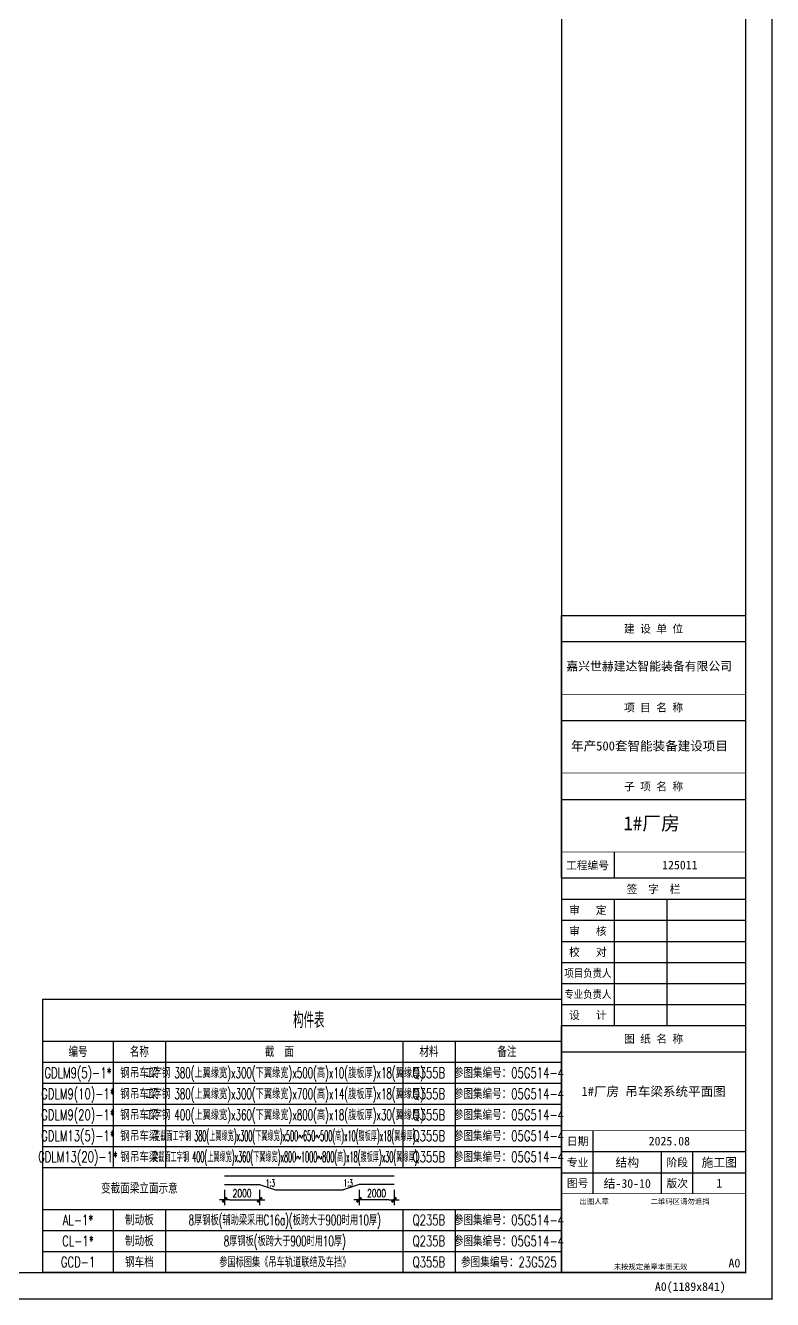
# Model space of a CAD drawing. Extents: x -1201378 to 2367219, y -619313 to 244905.
# Drawn here: x 1424595 to 1467219, y 118680 to 191377 of the extents above; entities that cross this region are included whole.
import ezdxf
from ezdxf.enums import TextEntityAlignment as Align

# ---------------------------------------------------------------- set-up
doc = ezdxf.new("R2010")
doc.units = 0
doc.header["$LTSCALE"] = 1000
doc.layers.get('0').update_dxf_attribs({"linetype": 'CONTINUOUS'})
doc.layers.get('Defpoints').update_dxf_attribs({"linetype": 'CONTINUOUS'})
for name, color, linetype in [('0-cxFrame', 155, 'CONTINUOUS'), ('TAB', 7, 'CONTINUOUS'), ('TEXT', 7, 'CONTINUOUS'), ('建-文字', 7, 'CONTINUOUS')]:
    doc.layers.add(name, color=color, linetype=linetype)
doc.layers.add('0-cxText', color=131, linetype='CONTINUOUS', lineweight=25)
doc.styles.add('cx_biaoti', font='')
doc.styles.add('cx_tuming', font='simhei.ttf')
doc.styles.add('cx_tuqian1', font='')
doc.styles.add('SS1', font='tj-romans1.shx', dxfattribs={"width": 0.7, "bigfont": 'tj-hztxt1.shx'})
doc.styles.add('TSSD_Norm', font='tj-romans1.shx', dxfattribs={"bigfont": 'tj-hztxt.shx'})
doc.styles.add('黑体', font='simhei.ttf', dxfattribs={"width": 0.8})
doc.styles.get('cx_biaoti').set_extended_font_data('SimSun')
doc.styles.get('cx_tuqian1').set_extended_font_data('SimSun')
doc.dimstyles.new('S-150-ARCHI', dxfattribs={"dimscale": 150, "dimtxt": 3, "dimasz": 2, "dimexe": 2, "dimexo": 2, "dimgap": 1, "dimtad": 1, "dimdec": 0, "dimzin": 0, "dimdsep": 46, "dimtxsty": 'SS1', "dimblk1": 'TT', "dimblk2": 'TT', "dimsah": 1, "dimcen": 1, "dimclrd": 256, "dimclre": 256, "dimclrt": 256, "dimadec": 0, "dimazin": 0, "dimtfac": 1, "dimtdec": 0, "dimtix": 1, "dimtmove": 2, "dimatfit": 0, "dimldrblk": 'TT', "dimfxl": 2, "dimtolj": 1, "dimtzin": 0, "dimarcsym": 0})

# ---------------------------------------------------------------- blocks, each defined once
blk = doc.blocks.new('zjcx_lan_qianzi(Dragon)')
for p, q in [((-7000, 4800), (0, 4800)), ((-5000, 4800), (-5000, 0)), ((-3000, 4800), (-3000, 0)), ((-7000, 4000), (0, 4000)), ((-7000, 3200), (0, 3200)), ((-7000, 2400), (0, 2400)), ((-7000, 1600), (0, 1600)), ((-7000, 800), (0, 800))]:
    blk.add_line(p, q)
at = {"const_width": 30}
blk.add_lwpolyline([(-7000, 5600), (0, 5600)], dxfattribs=at)
blk.add_lwpolyline([(-7000, 5600), (0, 5600), (0, 0), (-7000, 0)], close=True, dxfattribs=at)
at = {"style": 'cx_biaoti'}
for s, p in [('签  字  栏', (-3500, 5200)), ('审   定', (-6000, 4400)), ('审   核', (-6000, 3600)), ('校   对', (-6000, 2800)), ('设   计', (-6000, 400))]:
    blk.add_text(s, height=300, dxfattribs=at).set_placement(p, align=Align.MIDDLE)
at = {"style": 'cx_biaoti', "width": 0.85}
for s, p in [('项目负责人', (-6000, 2000)), ('专业负责人', (-6000, 1200))]:
    blk.add_text(s, height=300, dxfattribs=at).set_placement(p, align=Align.MIDDLE)
blk = doc.blocks.new('T-签字(Dragon)')
at = {"layer": '0-cxFrame'}
blk.add_blockref('zjcx_lan_qianzi(Dragon)', (0, 0), dxfattribs=at)
blk = doc.blocks.new('zjcx_lan_tuming(Dragon)')
for p, q in [((-7000, 8400), (0, 8400)), ((-5800, 3000), (-5800, 5400)), ((-7000, 4600), (0, 4600)), ((-3200, 3000), (-3200, 4600)), ((-2000, 3000), (-2000, 4600)), ((-7000, 3800), (0, 3800))]:
    blk.add_line(p, q)
at = {"const_width": 30}
for points in [[(-7000, 9400), (0, 9400)], [(-7000, 5400), (0, 5400)], [(-7000, 3000), (0, 3000)], [(-7000, 0), (0, 0)]]:
    blk.add_lwpolyline(points, dxfattribs=at)
blk.add_lwpolyline([(-7000, 9400), (0, 9400), (0, 0), (-7000, 0)], close=True)
at = {"style": 'cx_biaoti'}
for s, p in [('图 纸 名 称', (-3500, 8900)), ('日期', (-6388, 5000)), ('专业', (-6388, 4200)), ('阶段', (-2600, 4200)), ('图号', (-6388, 3400)), ('版次', (-2600, 3400))]:
    blk.add_text(s, height=300, dxfattribs=at).set_placement(p, align=Align.MIDDLE)
for s, p in [('出图人章', (-6316, 2607)), ('二维码区请勿遮挡', (-3609, 2607)), ('未按规定盖章本图无效', (-5013, 120))]:
    blk.add_text(s, height=200, dxfattribs=at).set_placement(p)
blk = doc.blocks.new('T-图签(Dragon)')
blk.add_blockref('zjcx_lan_tuming(Dragon)', (0, 0))
at = {"color": 3, "style": 'cx_biaoti'}
for s, p in [('2025.08', (-2900, 5000)), ('施工图', (-1000, 4200))]:
    blk.add_text(s, height=330, dxfattribs=at).set_placement(p, align=Align.MIDDLE)
blk = doc.blocks.new('zjcx_lan_xiangmu(Dragon)')
for p, q in [((-7000, 9000), (0, 9000)), ((-7000, 6000), (0, 6000)), ((-7000, 3000), (0, 3000)), ((-5000, 1000), (-5000, 0))]:
    blk.add_line(p, q)
at = {"const_width": 30}
for points in [[(-7000, 10000), (0, 10000)], [(-7000, 7000), (0, 7000)], [(-7000, 7000), (0, 7000)], [(-7000, 4000), (0, 4000)], [(-7000, 4000), (0, 4000)], [(-7000, 1000), (0, 1000)], [(-7000, 0), (0, 0)]]:
    blk.add_lwpolyline(points, dxfattribs=at)
blk.add_lwpolyline([(-7000, 10000), (0, 10000), (0, 0), (-7000, 0)], close=True)
at = {"style": 'cx_biaoti'}
for s, p in [('建 设 单 位', (-3500, 9500)), ('项 目 名 称', (-3500, 6500)), ('子 项 名 称', (-3500, 3500)), ('工程编号', (-6013, 500))]:
    blk.add_text(s, height=300, dxfattribs=at).set_placement(p, align=Align.MIDDLE)
blk = doc.blocks.new('T-项目(Dragon)')
blk.add_blockref('zjcx_lan_xiangmu(Dragon)', (0, 0))
at = {"color": 3, "style": 'cx_tuming'}
for s, height, p in [('嘉兴世赫建达智能装备有限公司', 330, (-6816, 7901)), ('年产500套智能装备建设项目 ', 350, (-6638, 4859))]:
    blk.add_text(s, height=height, dxfattribs=at).set_placement(p)
blk = doc.blocks.new('zjcx_T0(Dragon)')
at = {"layer": '0-cxFrame', "const_width": 50}
blk.add_lwpolyline([(0, 82100), (-7000, 82100), (-7000, 0), (0, 0)], close=True, dxfattribs=at)
at = {"layer": '0-cxFrame'}
for name, p in [('T-项目(Dragon)', (0, 15000)), ('T-签字(Dragon)', (0, 9400)), ('T-图签(Dragon)', (0, 0))]:
    blk.add_blockref(name, p, dxfattribs=at)
blk = doc.blocks.new('TK22.A0 L(Dragon)')
at = {"layer": '0-cxFrame', "color": 7, "const_width": 0.5}
blk.add_lwpolyline([(0, 0), (-1486, 0), (-1486, 841), (0, 841)], close=True, dxfattribs=at)
at = {"layer": '0-cxFrame', "const_width": 0.5}
for points in [[(-80, 10), (-1466, 10), (-1466, 831), (-80, 831)], [(-10, 10), (-80, 10), (-80, 831), (-10, 831)]]:
    blk.add_lwpolyline(points, close=True, dxfattribs=at)
at = {"layer": '0-cxFrame', "xscale": 0.009999999999999998, "yscale": 0.009999999999999998, "zscale": 0.009999999999999998}
blk.add_blockref('zjcx_T0(Dragon)', (-10, 10), dxfattribs=at)
at = {"style": '黑体', "flags": 4}
blk.add_attdef('图幅', text='', height=3.3, dxfattribs=at).set_placement((-40, 3), align=Align.RIGHT)
at = {"layer": '0-cxFrame', "style": '黑体'}
blk.add_text('(1189x841)', height=3.3, dxfattribs=at).set_placement((-40, 3))
at = {"layer": '0-cxText', "flags": 4}
for tag, height, style, p in [('建设单位', 3.5, 'cx_tuming', (-45, 240)), ('项目名称', 3.5, 'cx_tuming', (-45, 210)), ('子项名称', 3.5, 'cx_tuming', (-45, 180)), ('工程编号', 3.3, 'cx_tuqian1', (-35, 165)), ('图名1', 3.5, 'cx_tuming', (-45, 87)), ('图名2', 3.5, 'cx_tuming', (-45, 79)), ('图名3', 3.5, 'cx_tuming', (-45, 71)), ('出图日期', 3.3, 'cx_tuqian1', (-39, 60)), ('专业', 3.3, 'cx_tuqian1', (-55, 52)), ('图号', 3.3, 'cx_tuqian1', (-55, 44)), ('版次', 3.3, 'cx_tuqian1', (-20, 44))]:
    blk.add_attdef(tag, text='', height=height, dxfattribs=dict(at, style=style)).set_placement(p, align=Align.MIDDLE)
at = {"layer": 'Defpoints', "color": 6, "flags": 4}
for tag, height, style, p in [('tufu', 3.3, '黑体', (-12, 12)), ('dwfname', 4, 'cx_tuqian1', (-80, 3))]:
    blk.add_attdef(tag, text='', height=height, dxfattribs=dict(at, style=style)).set_placement(p, align=Align.RIGHT)
blk = doc.blocks.new('TT')
blk.add_line((-0.97, 0), (0.97, 0))
at = {"const_width": 0.45}
blk.add_lwpolyline([(-0.44, -0.44), (0.44, 0.44)], dxfattribs=at)
blk = doc.blocks.new('*D6339')
at = {"layer": 'Defpoints', "color": 0, "transparency": 16777216}
for p in [(803780, -285976), (805780, -285976), (805780, -286852)]:
    blk.add_point(p, dxfattribs=at)
at = {"layer": 'TEXT', "lineweight": -2, "transparency": 16777216}
for p, q in [((803780, -286276), (803780, -287152)), ((805780, -286276), (805780, -287152)), ((804080, -286852), (805480, -286852))]:
    blk.add_line(p, q, dxfattribs=at)
at = {"layer": 'TEXT', "lineweight": -2, "transparency": 16777216, "xscale": 300, "yscale": 300, "zscale": 300, "rotation": 180}
blk.add_blockref('TT', (803780, -286852), dxfattribs=at)
at = {"layer": 'TEXT', "lineweight": -2, "transparency": 16777216, "xscale": 300, "yscale": 300, "zscale": 300}
blk.add_blockref('TT', (805780, -286852), dxfattribs=at)
at = {"layer": 'TEXT', "transparency": 16777216, "insert": (804780, -286477), "char_height": 450, "attachment_point": 5, "style": 'SS1'}
blk.add_mtext('\\A1;2000', dxfattribs=at)
blk = doc.blocks.new('*D6340')
at = {"layer": 'Defpoints', "color": 0, "transparency": 16777216}
for p in [(811456, -285976), (813456, -285976), (811456, -286852)]:
    blk.add_point(p, dxfattribs=at)
at = {"layer": 'TEXT', "lineweight": -2, "transparency": 16777216}
for p, q in [((811456, -286276), (811456, -287152)), ((813456, -286276), (813456, -287152)), ((813156, -286852), (811756, -286852))]:
    blk.add_line(p, q, dxfattribs=at)
at = {"layer": 'TEXT', "lineweight": -2, "transparency": 16777216, "xscale": 300, "yscale": 300, "zscale": 300, "rotation": 180}
blk.add_blockref('TT', (811456, -286852), dxfattribs=at)
at = {"layer": 'TEXT', "lineweight": -2, "transparency": 16777216, "xscale": 300, "yscale": 300, "zscale": 300}
blk.add_blockref('TT', (813456, -286852), dxfattribs=at)
at = {"layer": 'TEXT', "transparency": 16777216, "insert": (812456, -286477), "char_height": 450, "attachment_point": 5, "style": 'SS1'}
blk.add_mtext('\\A1;2000', dxfattribs=at)
blk = doc.blocks.new('吊车梁构件表')
at = {"layer": 'TAB'}
for p, q in [((793419.4, -277802.2), (823008.3, -277802.2)), ((797419.4, -277802.2), (797419.4, -285002.2)), ((800419.4, -277802.2), (800419.4, -285002.2)), ((813943.5, -277802.2), (813943.5, -285002.2)), ((816943.5, -277802.2), (816943.5, -285002.2)), ((793419.4, -279002.2), (823008.3, -279002.2)), ((793419.4, -280202.2), (823008.3, -280202.2)), ((793419.4, -281402.2), (823008.3, -281402.2)), ((793419.4, -282602.2), (823008.3, -282602.2)), ((793419.4, -283802.2), (823008.3, -283802.2)), ((793419.4, -285002.2), (823008.3, -285002.2)), ((793419.4, -287402.2), (823008.3, -287402.2)), ((797419.4, -287402.2), (797419.4, -291002.2)), ((800419.4, -287402.2), (800419.4, -291002.2)), ((813943.5, -287402.2), (813943.5, -291002.2)), ((816943.5, -287402.2), (816943.5, -291002.2)), ((793419.4, -288602.2), (823008.3, -288602.2)), ((793419.4, -289802.2), (823008.3, -289802.2))]:
    blk.add_line(p, q, dxfattribs=at)
blk.add_lwpolyline([(793419.4, -275402.2), (823008.3, -275402.2), (823008.3, -291002.2), (793419.4, -291002.2)], close=True, dxfattribs=at)
at = {"layer": 'TEXT'}
for p, q in [((803780.1, -285476.5), (813455.7, -285476.5)), ((803780.1, -285976.5), (805780.1, -285976.5)), ((805780.1, -285976.5), (806680.1, -286276.5)), ((806680.1, -286276.5), (810555.7, -286276.5)), ((811455.7, -285976.5), (810555.7, -286276.5)), ((813455.7, -285976.5), (811455.7, -285976.5))]:
    blk.add_line(p, q, dxfattribs=at)
at = {"layer": 'TEXT', "style": 'TSSD_Norm'}
for s, height, width, p in [('构件表', 900, 0.7, (808586.7, -276602.2)), ('编号', 600, 0.7, (795419.4, -278402.2)), ('名称', 600, 0.7, (798919.4, -278402.2)), ('截  面', 600, 0.7, (806912.2, -278402.2)), ('材料', 600, 0.7, (815443.5, -278402.2)), ('备注', 600, 0.7, (819890.1, -278402.2)), ('GDLM9(5)-1*', 600, 0.7, (795419.4, -279602.2)), ('钢吊车梁', 600, 0.7, (798919.4, -279602.2)), ('工字钢 380(上翼缘宽)x300(下翼缘宽)x500(高)x10(腹板厚)x18(翼缘厚)', 600, 0.6, (807217.6, -279602.2)), ('Q355B', 600, 0.7, (815443.5, -279602.2)), ('参图集编号：05G514-4', 600, 0.7, (820003.1, -279602.2)), ('GDLM9(10)-1*', 600, 0.7, (795419.4, -280802.2)), ('钢吊车梁', 600, 0.7, (798919.4, -280802.2)), ('工字钢 380(上翼缘宽)x300(下翼缘宽)x700(高)x14(腹板厚)x18(翼缘厚)', 600, 0.6, (807217.6, -280802.2)), ('Q355B', 600, 0.7, (815443.5, -280802.2)), ('参图集编号：05G514-4', 600, 0.7, (820003.1, -280802.2)), ('GDLM9(20)-1*', 600, 0.7, (795419.4, -282002.2)), ('钢吊车梁', 600, 0.7, (798919.4, -282002.2)), ('工字钢 400(上翼缘宽)x360(下翼缘宽)x800(高)x18(腹板厚)x30(翼缘厚)', 600, 0.6, (807217.6, -282002.2)), ('Q355B', 600, 0.7, (815443.5, -282002.2)), ('参图集编号：05G514-4', 600, 0.7, (820003.1, -282002.2)), ('GDLM13(5)-1*', 600, 0.7, (795419.4, -283202.2)), ('变截面工字钢 380(上翼缘宽)x300(下翼缘宽)x500~650~500(高)x10(腹板厚)x18(翼缘厚)', 600, 0.45, (807217.6, -283202.2)), ('钢吊车梁', 600, 0.7, (798919.4, -283202.2)), ('Q355B', 600, 0.7, (815443.5, -283202.2)), ('参图集编号：05G514-4', 600, 0.7, (820003.1, -283202.2)), ('GDLM13(20)-1*', 600, 0.7, (795419.4, -284402.2)), ('钢吊车梁', 600, 0.7, (798919.4, -284402.2)), ('变截面工字钢 400(上翼缘宽)x360(下翼缘宽)x800~1000~800(高)x18(腹板厚)x30(翼缘厚)', 600, 0.45, (807217.6, -284402.2)), ('Q355B', 600, 0.7, (815443.5, -284402.2)), ('参图集编号：05G514-4', 600, 0.7, (820003.1, -284402.2)), ('1:3', 400, 0.5, (806398.9, -285885.3)), ('1:3', 400, 0.5, (810836.9, -285885.3)), ('变截面梁立面示意', 600, 0.7, (798919.4, -286192.9)), ('AL-1*', 600, 0.7, (795419.4, -288002.2)), ('制动板', 600, 0.7, (798919.4, -288002.2)), ('8厚钢板(辅助梁采用C16a)(板跨大于900时用10厚)', 600, 0.6, (807217.6, -288002.2)), ('Q235B', 600, 0.7, (815443.5, -288002.2)), ('参图集编号：05G514-4', 600, 0.7, (820003.1, -288002.2)), ('CL-1*', 600, 0.7, (795419.4, -289202.2)), ('制动板', 600, 0.7, (798919.4, -289202.2)), ('8厚钢板(板跨大于900时用10厚)', 600, 0.6, (807217.6, -289202.2)), ('Q235B', 600, 0.7, (815443.5, -289202.2)), ('参图集编号：05G514-4', 600, 0.7, (820003.1, -289202.2)), ('钢车档', 600, 0.7, (798919.4, -290402.2)), ('参国标图集《吊车轨道联结及车挡》', 600, 0.6, (807217.6, -290402.2)), ('参图集编号：23G525', 600, 0.7, (820003.1, -290402.2)), ('GCD-1', 600, 0.7, (795419.4, -290402.2)), ('Q355B', 600, 0.7, (815443.5, -290402.2))]:
    blk.add_text(s, height=height, dxfattribs=dict(at, width=width)).set_placement(p, align=Align.MIDDLE_CENTER)
at = {"layer": 'TEXT'}
dim = blk.add_linear_dim(base=(805780.1, -286851.6), p1=(803780.1, -285976.5), p2=(805780.1, -285976.5), dimstyle='S-150-ARCHI', dxfattribs=at)
dim.commit()
dim.dimension.update_dxf_attribs({"geometry": '*D6339', "text_midpoint": (804780.1, -286476.6)})
dim = blk.add_linear_dim(base=(811455.7, -286851.6), p1=(813455.7, -285976.5), p2=(811455.7, -285976.5), angle=180, dimstyle='S-150-ARCHI', dxfattribs=at)
dim.commit()
dim.dimension.update_dxf_attribs({"geometry": '*D6340', "text_midpoint": (812455.7, -286476.6)})

msp = doc.modelspace()

# ---------------------------------------------------------------- block references
at = {"layer": '0-cxFrame'}
ref = msp.add_blockref('TK22.A0 L(Dragon)', (1467181.8, 118717.3), dxfattribs=dict(at, xscale=150, yscale=150, zscale=150))
ref.add_attrib('图名2', '1#厂房 吊车梁系统平面图', dxfattribs={"layer": '0-cxText', "height": 525, "style": 'cx_tuming'}).set_placement((1460431.8, 130567.3), align=Align.MIDDLE)
ref.add_attrib('工程编号', '125011', dxfattribs={"layer": '0-cxText', "height": 495, "style": 'cx_tuqian1'}).set_placement((1461931.8, 143467.3), align=Align.MIDDLE)
ref.add_attrib('图号', '结-30-10', dxfattribs={"layer": '0-cxText', "height": 495, "style": 'cx_tuqian1'}).set_placement((1458931.8, 125317.3), align=Align.MIDDLE)
ref.add_attrib('版次', '1', dxfattribs={"layer": '0-cxText', "height": 495, "style": 'cx_tuqian1'}).set_placement((1464181.8, 125317.3), align=Align.MIDDLE)
ref.add_attrib('专业', '结构', dxfattribs={"layer": '0-cxText', "height": 495, "style": 'cx_tuqian1'}).set_placement((1458931.8, 126517.3), align=Align.MIDDLE)
ref.add_attrib('图幅', 'A0', dxfattribs={"layer": '0', "height": 495, "style": '黑体'}).set_placement((1461181.8, 119167.3), align=Align.RIGHT)
ref.add_attrib('tufu', 'A0', dxfattribs={"layer": 'Defpoints', "color": 6, "height": 495, "style": '黑体'}).set_placement((1465381.8, 120517.3), align=Align.RIGHT)
at = {"layer": 'TAB'}
msp.add_blockref('吊车梁构件表', (632173.5, 411219.6), dxfattribs=at)

# ---------------------------------------------------------------- texts
at = {"layer": '建-文字', "style": '黑体'}
msp.add_text('1#厂房', height=788.61, dxfattribs=at).set_placement((1458710.1, 145460.4))

doc.saveas('drawing.dxf')
